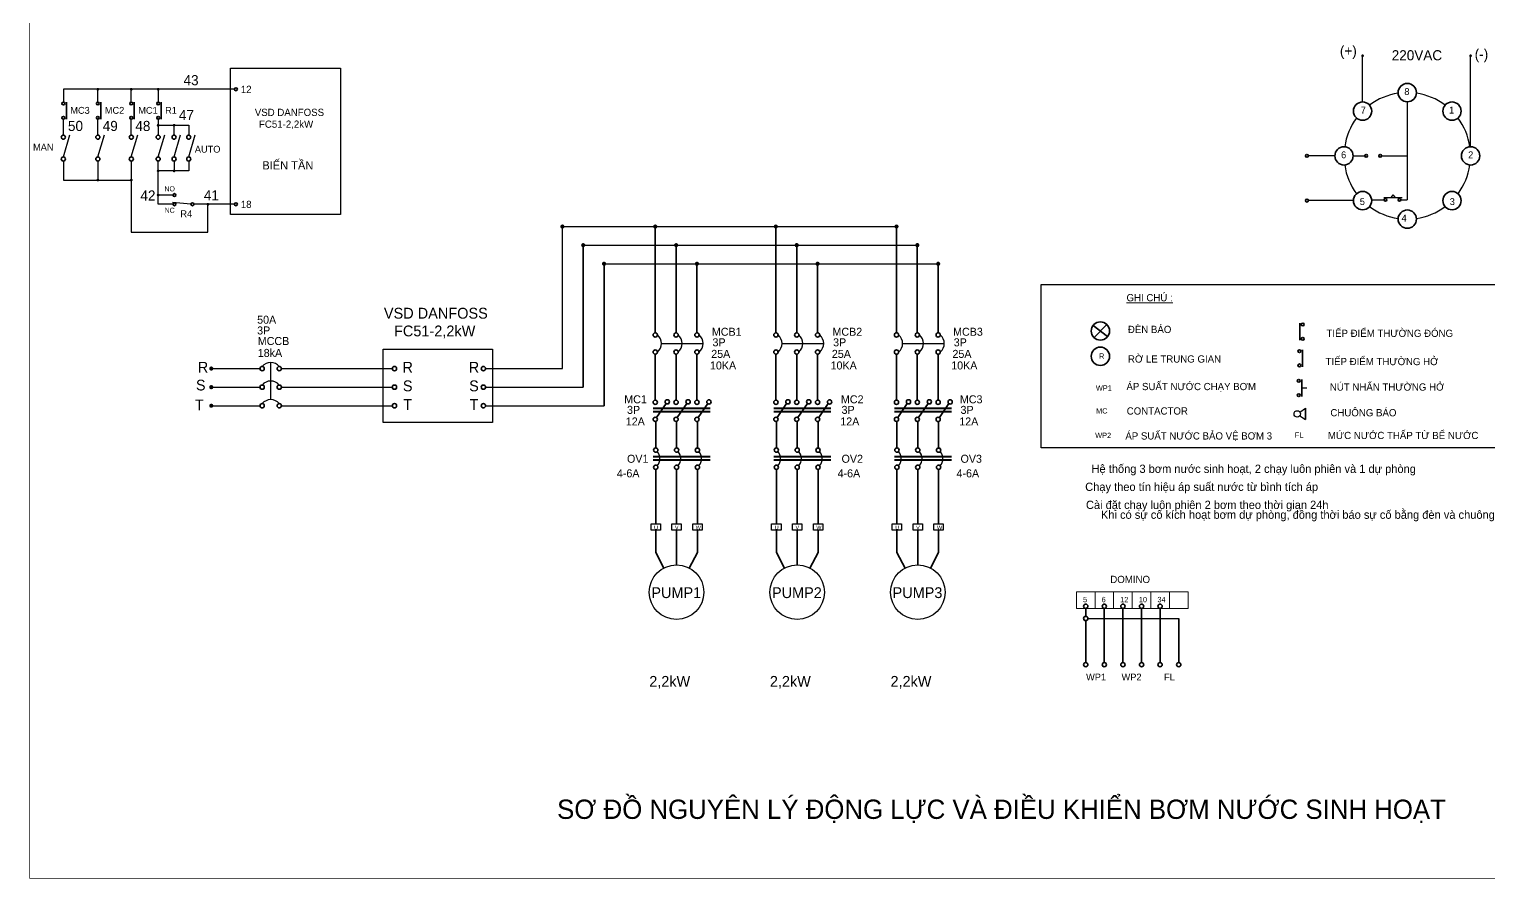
# Model space of a CAD drawing. Header units: millimetres. Extents: x 104 to 100526, y -9639 to 3779.
# Drawn here: x 2529 to 3059, y 1985 to 2293 of the extents above; entities that cross this region are included whole.
import ezdxf
from ezdxf.enums import TextEntityAlignment as Align

# ---------------------------------------------------------------- set-up
doc = ezdxf.new("R2010")
doc.units = ezdxf.units.MM
for name, color, linetype, lineweight in [('BUSBAR', 40, 'Continuous', 20), ('KHUNG TEN SD3 - Ariyana 2007$0$0-CON', 253, 'Continuous', 0), ('TEXT', 4, 'Continuous', 5)]:
    doc.layers.add(name, color=color, linetype=linetype, lineweight=lineweight)
doc.styles.add('KHUNGTEN', font='VAVON_4.TTF')
doc.styles.add('STYLE1', font='vn_vni.shx')

# ---------------------------------------------------------------- blocks, each defined once
blk = doc.blocks.new('KHUNG TEN SD3 - Ariyana 2007')
at = {"layer": 'KHUNG TEN SD3 - Ariyana 2007$0$0-CON', "const_width": 0.12}
blk.add_lwpolyline([(527162.72, 1774654.54), (527558.56, 1774654.54), (527558.56, 1774369.53), (527162.72, 1774369.53)], close=True, dxfattribs=at)

msp = doc.modelspace()

# ---------------------------------------------------------------- linework, layer by layer
for p, q in [((3012.83, 2266.85), (3012.83, 2283.61)), ((3052.02, 2250.61), (3052.02, 2283.61)), ((2575.83, 2271.46), (2541.42, 2271.46)), ((2541.42, 2271.46), (2541.42, 2266.81)), ((2553.95, 2266.81), (2553.95, 2271.46)), ((2566.07, 2266.81), (2566.07, 2271.46)), ((2603.53, 2271.46), (2575.83, 2271.46)), ((2575.83, 2271.46), (2575.83, 2266.81)), ((2541.42, 2254.84), (2541.42, 2260.59)), ((2553.95, 2254.84), (2553.95, 2260.59)), ((2566.07, 2254.84), (2566.07, 2260.59)), ((2575.83, 2260.59), (2575.83, 2254.84)), ((2575.83, 2258.38), (2586.92, 2258.38)), ((2581.6, 2254.84), (2581.6, 2258.38)), ((2586.92, 2258.38), (2586.92, 2254.84)), ((2541.42, 2246.93), (2543.8, 2254.89)), ((2553.95, 2246.93), (2556.32, 2254.89)), ((2566.07, 2246.93), (2568.45, 2254.89)), ((2575.83, 2246.93), (2578.21, 2254.89)), ((2581.6, 2246.93), (2583.97, 2254.89)), ((2586.92, 2246.93), (2589.3, 2254.89)), ((2541.42, 2245.43), (2541.42, 2238.53)), ((2553.95, 2245.43), (2553.95, 2238.53)), ((2566.07, 2245.43), (2566.07, 2219.56)), ((2586.92, 2241.85), (2575.83, 2241.85)), ((2581.6, 2245.43), (2581.6, 2241.85)), ((2586.92, 2245.43), (2586.92, 2241.85)), ((2541.42, 2238.53), (2566.07, 2238.53)), ((2581.23, 2233.08), (2575.83, 2233.08)), ((2593.89, 2219.56), (2593.89, 2229.74)), ((2566.07, 2219.56), (2593.89, 2219.56)), ((2722.12, 2221.65), (2844.1, 2221.65)), ((2729.68, 2214.9), (2851.66, 2214.9)), ((2737.24, 2208.15), (2859.22, 2208.15)), ((2758.43, 2179.22), (2773.55, 2179.22)), ((2802.2, 2179.22), (2817.32, 2179.22)), ((2845.96, 2179.22), (2861.08, 2179.22)), ((2616.68, 2158.86), (2616.68, 2172.37)), ((2595.1, 2170.13), (2612.79, 2170.13)), ((2620.56, 2170.13), (2660.81, 2170.13)), ((2595.1, 2163.38), (2612.79, 2163.38)), ((2620.56, 2163.38), (2660.81, 2163.38)), ((2990.76, 2163.08), (2992.56, 2163.08)), ((2990.76, 2163.08), (2992.56, 2163.08)), ((2595.1, 2156.63), (2612.79, 2156.63)), ((2620.56, 2156.63), (2660.81, 2156.63))]:
    msp.add_line(p, q)
at = {"color": 0, "lineweight": 35}
for p, q in [((2542.53, 2266.81), (2542.53, 2260.59)), ((2555.05, 2266.81), (2555.05, 2260.59)), ((2567.18, 2266.81), (2567.18, 2260.59)), ((2576.94, 2266.81), (2576.94, 2260.59)), ((2992.66, 2247.81), (2992.66, 2247.81)), ((3014.15, 2247.81), (3014.15, 2247.81)), ((2992.66, 2231.58), (2992.66, 2231.58)), ((3021.13, 2231.88), (3021.13, 2231.88)), ((2756.19, 2183.1), (2756.19, 2221.65)), ((2799.96, 2183.1), (2799.96, 2221.65)), ((2843.72, 2183.1), (2843.72, 2221.65)), ((2730.05, 2163.38), (2730.05, 2214.9)), ((2763.75, 2183.1), (2763.75, 2214.9)), ((2807.52, 2183.1), (2807.52, 2214.9)), ((2851.28, 2183.1), (2851.28, 2214.9)), ((2737.61, 2156.63), (2737.61, 2208.15)), ((2771.31, 2183.1), (2771.31, 2208.15)), ((2815.08, 2183.1), (2815.08, 2208.15)), ((2858.84, 2183.1), (2858.84, 2208.15)), ((2915.08, 2185.79), (2920.31, 2181.71)), ((2920, 2186.14), (2915.4, 2181.36)), ((2990.01, 2186.63), (2990.01, 2180.41)), ((2991.12, 2186.63), (2991.12, 2186.63)), ((2989.9, 2176.97), (2989.9, 2176.97)), ((2991.01, 2176.97), (2991.01, 2170.75)), ((2756.19, 2158.69), (2756.19, 2175.34)), ((2763.75, 2158.69), (2763.75, 2175.34)), ((2771.31, 2158.69), (2771.31, 2175.34)), ((2799.96, 2158.69), (2799.96, 2175.34)), ((2807.52, 2158.69), (2807.52, 2175.34)), ((2815.08, 2158.69), (2815.08, 2175.34)), ((2843.72, 2158.69), (2843.72, 2175.34)), ((2851.28, 2158.69), (2851.28, 2175.34)), ((2858.84, 2158.69), (2858.84, 2175.34)), ((2989.66, 2166.19), (2989.66, 2166.19)), ((2990.76, 2166.19), (2990.76, 2159.97)), ((2756.63, 2152.34), (2760.11, 2157.42)), ((2764.19, 2152.34), (2767.67, 2157.42)), ((2771.75, 2152.32), (2775.23, 2157.4)), ((2800.4, 2152.34), (2803.87, 2157.42)), ((2807.96, 2152.34), (2811.43, 2157.42)), ((2815.52, 2152.32), (2818.99, 2157.4)), ((2844.16, 2152.34), (2847.64, 2157.42)), ((2851.72, 2152.34), (2855.2, 2157.42)), ((2859.28, 2152.32), (2862.76, 2157.4)), ((2756.36, 2150.92), (2756.36, 2141.32)), ((2763.92, 2150.92), (2763.92, 2142.89)), ((2763.92, 2150.92), (2763.92, 2141.32)), ((2771.48, 2150.92), (2771.48, 2141.3)), ((2800.13, 2150.92), (2800.13, 2141.32)), ((2807.69, 2150.92), (2807.69, 2142.89)), ((2807.69, 2150.92), (2807.69, 2141.32)), ((2815.25, 2150.92), (2815.25, 2141.3)), ((2843.89, 2150.92), (2843.89, 2141.32)), ((2851.45, 2150.92), (2851.45, 2142.89)), ((2851.45, 2150.92), (2851.45, 2141.32)), ((2859.01, 2150.92), (2859.01, 2141.3)), ((2756.36, 2133.55), (2756.36, 2128.71)), ((2763.92, 2133.55), (2763.92, 2128.71)), ((2771.48, 2133.54), (2771.48, 2128.71)), ((2800.13, 2133.55), (2800.13, 2128.71)), ((2807.69, 2133.55), (2807.69, 2128.71)), ((2815.25, 2133.54), (2815.25, 2128.71)), ((2843.89, 2133.55), (2843.89, 2128.71)), ((2851.45, 2133.55), (2851.45, 2128.71)), ((2859.01, 2133.54), (2859.01, 2128.71)), ((2756.36, 2128.71), (2756.36, 2113.75)), ((2763.92, 2128.71), (2763.92, 2113.75)), ((2771.48, 2128.71), (2771.48, 2113.75)), ((2800.13, 2128.71), (2800.13, 2113.75)), ((2807.69, 2128.71), (2807.69, 2113.75)), ((2815.25, 2128.71), (2815.25, 2113.75)), ((2843.89, 2128.71), (2843.89, 2113.75)), ((2851.45, 2128.71), (2851.45, 2113.75)), ((2859.01, 2128.71), (2859.01, 2113.75)), ((2756.36, 2111.44), (2756.36, 2103.4)), ((2763.92, 2111.44), (2763.92, 2098.89)), ((2771.48, 2111.44), (2771.48, 2103.4)), ((2800.13, 2111.44), (2800.13, 2103.4)), ((2807.69, 2111.44), (2807.69, 2098.89)), ((2815.25, 2111.44), (2815.25, 2103.4)), ((2843.89, 2111.44), (2843.89, 2103.4)), ((2851.45, 2111.44), (2851.45, 2098.89)), ((2859.01, 2111.44), (2859.01, 2103.4)), ((2756.36, 2103.4), (2759.33, 2097.75)), ((2763.92, 2098.89), (2763.92, 2103.4)), ((2768.52, 2097.75), (2771.48, 2103.4)), ((2800.13, 2103.4), (2803.09, 2097.75)), ((2807.69, 2098.89), (2807.69, 2103.4)), ((2812.28, 2097.75), (2815.25, 2103.4)), ((2843.89, 2103.4), (2846.86, 2097.75)), ((2851.45, 2098.89), (2851.45, 2103.4)), ((2856.05, 2097.75), (2859.01, 2103.4)), ((2912.39, 2080.23), (2912.39, 2083.12)), ((2919.13, 2063.47), (2919.13, 2083.12)), ((2925.88, 2063.47), (2925.88, 2083.12)), ((2932.63, 2063.47), (2932.63, 2083.12)), ((2939.38, 2063.47), (2939.38, 2083.12)), ((2912.39, 2063.47), (2912.39, 2078.67)), ((2946.13, 2063.47), (2946.13, 2079.45))]:
    msp.add_line(p, q, dxfattribs=at)
at = {"lineweight": 40}
for p, q in [((2755.43, 2155.78), (2776.14, 2155.78)), ((2799.19, 2155.78), (2819.9, 2155.78)), ((2842.96, 2155.78), (2863.67, 2155.78)), ((2755.43, 2154.58), (2776.14, 2154.58)), ((2799.19, 2154.58), (2819.9, 2154.58)), ((2842.96, 2154.58), (2863.67, 2154.58)), ((2755.43, 2138.25), (2776.14, 2138.25)), ((2755.43, 2137.05), (2776.14, 2137.05)), ((2799.19, 2138.25), (2819.9, 2138.25)), ((2799.19, 2137.05), (2819.9, 2137.05)), ((2842.96, 2138.25), (2863.67, 2138.25)), ((2842.96, 2137.05), (2863.67, 2137.05))]:
    msp.add_line(p, q, dxfattribs=at)
at = {"color": 0, "lineweight": 35}
for points, const_width in [([(3012.58, 2283.61, 1), (3013.08, 2283.61, 1)], 0.5), ([(3012.7, 2283.48, 1), (3012.95, 2283.48, 1)], 0.252), ([(3012.89, 2283.48, -1), (3012.77, 2283.48, -1)], 0.126), ([(3051.77, 2283.61, 1), (3052.27, 2283.61, 1)], 0.5), ([(3051.89, 2283.48, 1), (3052.14, 2283.48, 1)], 0.252), ([(3052.08, 2283.48, -1), (3051.95, 2283.48, -1)], 0.126), ([(2553.7, 2271.46, 1), (2554.2, 2271.46, 1)], 0.5), ([(2553.82, 2271.33, 1), (2554.07, 2271.33, 1)], 0.252), ([(2554.01, 2271.33, -1), (2553.89, 2271.33, -1)], 0.126), ([(2565.82, 2271.46, 1), (2566.32, 2271.46, 1)], 0.5), ([(2565.95, 2271.33, 1), (2566.2, 2271.33, 1)], 0.252), ([(2566.14, 2271.33, -1), (2566.01, 2271.33, -1)], 0.126), ([(2575.58, 2271.46, 1), (2576.08, 2271.46, 1)], 0.5), ([(2575.71, 2271.33, 1), (2575.96, 2271.33, 1)], 0.252), ([(2575.9, 2271.33, -1), (2575.77, 2271.33, -1)], 0.126), ([(2575.58, 2258.38, 1), (2576.08, 2258.38, 1)], 0.5), ([(2575.71, 2258.26, 1), (2575.96, 2258.26, 1)], 0.252), ([(2575.9, 2258.26, -1), (2575.77, 2258.26, -1)], 0.126), ([(2581.35, 2258.38, 1), (2581.85, 2258.38, 1)], 0.5), ([(2581.47, 2258.26, 1), (2581.73, 2258.26, 1)], 0.252), ([(2581.66, 2258.26, -1), (2581.54, 2258.26, -1)], 0.126), ([(2575.58, 2241.85, 1), (2576.08, 2241.85, 1)], 0.5), ([(2575.71, 2241.73, 1), (2575.96, 2241.73, 1)], 0.252), ([(2575.9, 2241.73, -1), (2575.77, 2241.73, -1)], 0.126), ([(2581.35, 2241.85, 1), (2581.85, 2241.85, 1)], 0.5), ([(2581.47, 2241.73, 1), (2581.73, 2241.73, 1)], 0.252), ([(2581.66, 2241.73, -1), (2581.54, 2241.73, -1)], 0.126), ([(2553.7, 2238.53, 1), (2554.2, 2238.53, 1)], 0.5), ([(2553.82, 2238.41, 1), (2554.07, 2238.41, 1)], 0.252), ([(2554.01, 2238.41, -1), (2553.89, 2238.41, -1)], 0.126), ([(2565.82, 2238.53, 1), (2566.32, 2238.53, 1)], 0.5), ([(2565.95, 2238.41, 1), (2566.2, 2238.41, 1)], 0.252), ([(2566.14, 2238.41, -1), (2566.01, 2238.41, -1)], 0.126), ([(2575.58, 2233.08, 1), (2576.08, 2233.08, 1)], 0.5), ([(2575.71, 2232.95, 1), (2575.96, 2232.95, 1)], 0.252), ([(2575.9, 2232.95, -1), (2575.77, 2232.95, -1)], 0.126), ([(2593.64, 2229.74, 1), (2594.14, 2229.74, 1)], 0.5), ([(2593.77, 2229.62, 1), (2594.02, 2229.62, 1)], 0.252), ([(2593.96, 2229.62, -1), (2593.83, 2229.62, -1)], 0.126), ([(2722.12, 2221.65, 1), (2722.87, 2221.65, 1)], 0.75), ([(2722.31, 2221.46, 1), (2722.68, 2221.46, 1)], 0.378), ([(2722.59, 2221.46, -1), (2722.4, 2221.46, -1)], 0.189), ([(2755.82, 2221.65, 1), (2756.57, 2221.65, 1)], 0.75), ([(2756.01, 2221.46, 1), (2756.38, 2221.46, 1)], 0.378), ([(2756.29, 2221.46, -1), (2756.1, 2221.46, -1)], 0.189), ([(2799.58, 2221.65, 1), (2800.33, 2221.65, 1)], 0.75), ([(2799.77, 2221.46, 1), (2800.15, 2221.46, 1)], 0.378), ([(2800.05, 2221.46, -1), (2799.86, 2221.46, -1)], 0.189), ([(2843.35, 2221.65, 1), (2844.1, 2221.65, 1)], 0.75), ([(2843.54, 2221.46, 1), (2843.91, 2221.46, 1)], 0.378), ([(2843.82, 2221.46, -1), (2843.63, 2221.46, -1)], 0.189), ([(2729.68, 2214.9, 1), (2730.43, 2214.9, 1)], 0.75), ([(2729.87, 2214.71, 1), (2730.24, 2214.71, 1)], 0.378), ([(2730.15, 2214.71, -1), (2729.96, 2214.71, -1)], 0.189), ([(2763.38, 2214.9, 1), (2764.13, 2214.9, 1)], 0.75), ([(2763.57, 2214.71, 1), (2763.94, 2214.71, 1)], 0.378), ([(2763.85, 2214.71, -1), (2763.66, 2214.71, -1)], 0.189), ([(2807.14, 2214.9, 1), (2807.89, 2214.9, 1)], 0.75), ([(2807.33, 2214.71, 1), (2807.71, 2214.71, 1)], 0.378), ([(2807.61, 2214.71, -1), (2807.42, 2214.71, -1)], 0.189), ([(2850.91, 2214.9, 1), (2851.66, 2214.9, 1)], 0.75), ([(2851.1, 2214.71, 1), (2851.47, 2214.71, 1)], 0.378), ([(2851.38, 2214.71, -1), (2851.19, 2214.71, -1)], 0.189), ([(2737.24, 2208.15, 1), (2737.99, 2208.15, 1)], 0.75), ([(2770.94, 2208.15, 1), (2771.69, 2208.15, 1)], 0.75), ([(2814.7, 2208.15, 1), (2815.45, 2208.15, 1)], 0.75), ([(2858.47, 2208.15, 1), (2859.22, 2208.15, 1)], 0.75), ([(2737.43, 2207.96, 1), (2737.8, 2207.96, 1)], 0.378), ([(2737.71, 2207.96, -1), (2737.52, 2207.96, -1)], 0.189), ([(2771.13, 2207.96, 1), (2771.5, 2207.96, 1)], 0.378), ([(2771.41, 2207.96, -1), (2771.22, 2207.96, -1)], 0.189), ([(2814.89, 2207.96, 1), (2815.27, 2207.96, 1)], 0.378), ([(2815.17, 2207.96, -1), (2814.98, 2207.96, -1)], 0.189), ([(2858.66, 2207.96, 1), (2859.03, 2207.96, 1)], 0.378), ([(2858.94, 2207.96, -1), (2858.75, 2207.96, -1)], 0.189), ([(2594.73, 2170.13, 1), (2595.48, 2170.13, 1)], 0.75), ([(2594.91, 2169.94, 1), (2595.29, 2169.94, 1)], 0.378), ([(2595.19, 2169.94, -1), (2595.01, 2169.94, -1)], 0.189), ([(2594.73, 2163.38, 1), (2595.48, 2163.38, 1)], 0.75), ([(2594.91, 2163.19, 1), (2595.29, 2163.19, 1)], 0.378), ([(2595.19, 2163.19, -1), (2595.01, 2163.19, -1)], 0.189), ([(2594.73, 2156.63, 1), (2595.48, 2156.63, 1)], 0.75), ([(2594.91, 2156.44, 1), (2595.29, 2156.44, 1)], 0.378), ([(2595.19, 2156.44, -1), (2595.01, 2156.44, -1)], 0.189)]:
    msp.add_lwpolyline(points, format="xyb", close=True, dxfattribs=dict(at, const_width=const_width))
for points in [[(2602.06, 2279.14), (2642.03, 2279.14), (2642.03, 2226.08), (2602.06, 2226.08)], [(2896.27, 2200.61), (3175.33, 2200.61), (3175.33, 2141.36), (2896.27, 2141.36)], [(2657.41, 2177.15), (2697.15, 2177.15), (2697.15, 2150.5), (2657.41, 2150.5)], [(2754.66, 2113.75), (2758.06, 2113.75), (2758.06, 2111.44), (2754.66, 2111.44)], [(2762.22, 2113.75), (2765.62, 2113.75), (2765.62, 2111.44), (2762.22, 2111.44)], [(2769.78, 2113.75), (2773.18, 2113.75), (2773.18, 2111.44), (2769.78, 2111.44)], [(2798.43, 2113.75), (2801.83, 2113.75), (2801.83, 2111.44), (2798.43, 2111.44)], [(2805.99, 2113.75), (2809.39, 2113.75), (2809.39, 2111.44), (2805.99, 2111.44)], [(2813.55, 2113.75), (2816.95, 2113.75), (2816.95, 2111.44), (2813.55, 2111.44)], [(2842.19, 2113.75), (2845.59, 2113.75), (2845.59, 2111.44), (2842.19, 2111.44)], [(2849.75, 2113.75), (2853.15, 2113.75), (2853.15, 2111.44), (2849.75, 2111.44)], [(2857.31, 2113.75), (2860.71, 2113.75), (2860.71, 2111.44), (2857.31, 2111.44)]]:
    msp.add_lwpolyline(points, close=True)
for points in [[(3029.06, 2266.93), (3029.06, 2231.36)], [(3002.79, 2247.3), (2993.18, 2247.3)], [(3009.42, 2247.3), (3013.63, 2247.3)], [(3019.76, 2247.3), (3029.06, 2247.3)], [(2581.23, 2229.74), (2575.83, 2229.74), (2575.83, 2245.43)], [(2587.72, 2229.74), (2581.06, 2230.34)], [(2603.53, 2229.74), (2588.76, 2229.74)], [(3009.51, 2231.06), (2993.18, 2231.06)], [(3016.13, 2231.36), (3020.61, 2231.36)], [(3020.49, 2232.18), (3027.17, 2232.18)], [(3023.83, 2233.14), (3023.06, 2232.18)], [(3023.83, 2233.14), (3024.61, 2232.18)], [(3026.74, 2231.36), (3029.06, 2231.36)], [(2694.61, 2170.13), (2722.49, 2170.13), (2722.49, 2221.65)], [(2694.61, 2163.38), (2730.05, 2163.38)], [(2694.61, 2156.63), (2737.61, 2156.63)], [(2990.12, 2154.35), (2992.07, 2155.74), (2992.07, 2151.59)], [(2990.12, 2152.97), (2992.07, 2151.59), (2992.07, 2155.74)], [(2913.16, 2079.45), (2946.13, 2079.45)]]:
    msp.add_lwpolyline(points)
for centre, radius in [((3029.06, 2270.25), 3.32), ((2541.42, 2266.29), 0.518), ((2553.95, 2266.29), 0.518), ((2566.07, 2266.29), 0.518), ((2575.83, 2266.29), 0.518), ((2604.05, 2271.46), 0.518), ((3012.83, 2263.53), 3.32), ((3045.29, 2263.53), 3.32), ((2541.42, 2261.11), 0.518), ((2553.95, 2261.11), 0.518), ((2566.07, 2261.11), 0.518), ((2575.83, 2261.11), 0.518), ((2541.42, 2254.09), 0.75), ((2553.95, 2254.09), 0.75), ((2566.07, 2254.09), 0.75), ((2575.83, 2254.09), 0.75), ((2581.6, 2254.09), 0.75), ((2586.92, 2254.09), 0.75), ((2541.42, 2246.18), 0.75), ((2553.95, 2246.18), 0.75), ((2566.07, 2246.18), 0.75), ((2575.83, 2246.18), 0.75), ((2581.6, 2246.18), 0.75), ((2586.92, 2246.18), 0.75), ((2992.66, 2247.3), 0.518), ((3006.1, 2247.3), 3.32), ((3014.15, 2247.3), 0.518), ((3019.24, 2247.3), 0.518), ((3052.02, 2247.3), 3.32), ((2581.75, 2233.08), 0.518), ((2581.75, 2229.74), 0.518), ((2588.24, 2229.74), 0.518), ((2604.05, 2229.74), 0.518), ((2992.66, 2231.06), 0.518), ((3012.83, 2231.06), 3.32), ((3021.13, 2231.36), 0.518), ((3026.22, 2231.36), 0.518), ((3045.29, 2231.06), 3.32), ((3029.06, 2224.34), 3.32), ((2756.19, 2182.33), 0.778), ((2763.75, 2182.33), 0.778), ((2771.31, 2182.33), 0.778), ((2799.96, 2182.33), 0.778), ((2807.52, 2182.33), 0.778), ((2815.08, 2182.33), 0.778), ((2843.72, 2182.33), 0.778), ((2851.28, 2182.33), 0.778), ((2858.84, 2182.33), 0.778), ((2917.7, 2183.75), 3.32), ((2991.12, 2186.11), 0.518), ((2756.19, 2176.11), 0.778), ((2763.75, 2176.11), 0.778), ((2771.31, 2176.11), 0.778), ((2799.96, 2176.11), 0.778), ((2807.52, 2176.11), 0.778), ((2815.08, 2176.11), 0.778), ((2843.72, 2176.11), 0.778), ((2851.28, 2176.11), 0.778), ((2858.84, 2176.11), 0.778), ((2917.7, 2174.59), 3.32), ((2989.9, 2176.45), 0.518), ((2991.12, 2180.93), 0.518), ((2989.9, 2171.27), 0.518), ((2613.57, 2170.13), 0.778), ((2619.78, 2170.13), 0.778), ((2661.58, 2170.13), 0.778), ((2693.83, 2170.13), 0.778), ((2989.66, 2165.67), 0.518), ((2613.57, 2163.38), 0.778), ((2619.78, 2163.38), 0.778), ((2661.58, 2163.38), 0.778), ((2693.83, 2163.38), 0.778), ((2989.66, 2160.49), 0.518), ((2613.57, 2156.63), 0.778), ((2619.78, 2156.63), 0.778), ((2661.58, 2156.63), 0.778), ((2693.83, 2156.63), 0.778), ((2756.19, 2157.91), 0.778), ((2760.55, 2158.06), 0.778), ((2763.75, 2157.91), 0.778), ((2768.11, 2158.06), 0.778), ((2771.31, 2157.89), 0.778), ((2775.67, 2158.04), 0.778), ((2799.96, 2157.91), 0.778), ((2804.31, 2158.06), 0.778), ((2807.52, 2157.91), 0.778), ((2811.87, 2158.06), 0.778), ((2815.08, 2157.89), 0.778), ((2819.43, 2158.04), 0.778), ((2843.72, 2157.91), 0.778), ((2848.08, 2158.06), 0.778), ((2851.28, 2157.91), 0.778), ((2855.64, 2158.06), 0.778), ((2858.84, 2157.89), 0.778), ((2863.2, 2158.04), 0.778), ((2756.19, 2151.7), 0.778), ((2763.75, 2151.7), 0.778), ((2771.31, 2151.68), 0.778), ((2799.96, 2151.7), 0.778), ((2807.52, 2151.7), 0.778), ((2815.08, 2151.68), 0.778), ((2843.72, 2151.7), 0.778), ((2851.28, 2151.7), 0.778), ((2858.84, 2151.68), 0.778), ((2756.36, 2140.54), 0.778), ((2763.92, 2140.54), 0.778), ((2771.48, 2140.52), 0.778), ((2800.13, 2140.54), 0.778), ((2807.69, 2140.54), 0.778), ((2815.25, 2140.52), 0.778), ((2843.89, 2140.54), 0.778), ((2851.45, 2140.54), 0.778), ((2859.01, 2140.52), 0.778), ((2756.36, 2134.33), 0.778), ((2763.92, 2134.33), 0.778), ((2771.48, 2134.31), 0.778), ((2800.13, 2134.33), 0.778), ((2807.69, 2134.33), 0.778), ((2815.25, 2134.31), 0.778), ((2843.89, 2134.33), 0.778), ((2851.45, 2134.33), 0.778), ((2859.01, 2134.31), 0.778), ((2912.39, 2083.9), 0.778), ((2919.13, 2083.9), 0.778), ((2925.88, 2083.9), 0.778), ((2932.63, 2083.9), 0.778), ((2939.38, 2083.9), 0.778), ((2912.39, 2079.45), 0.778), ((2912.39, 2062.7), 0.778), ((2919.13, 2062.7), 0.778), ((2925.88, 2062.7), 0.778), ((2932.63, 2062.7), 0.778), ((2939.38, 2062.7), 0.778), ((2946.13, 2062.7), 0.778)]:
    msp.add_circle(centre, radius, dxfattribs=at)
for centre, radius in [((2989.15, 2153.66), 1.19), ((2763.92, 2088.99), 9.89), ((2807.69, 2088.99), 9.89), ((2851.45, 2088.99), 9.89)]:
    msp.add_circle(centre, radius)
for centre, radius, start, end in [((3029.06, 2247.3), 22.96, 98.2878, 126.7122), ((3029.06, 2247.3), 22.96, 53.2878, 81.7122), ((3029.06, 2247.3), 22.96, 143.2878, 171.7122), ((3029.06, 2247.3), 22.96, 8.2878, 36.7122), ((3029.06, 2247.3), 22.96, 188.2878, 216.7122), ((3029.06, 2247.3), 22.96, 323.2878, 351.7122), ((3029.06, 2247.3), 22.96, 233.2878, 261.7122), ((3029.06, 2247.3), 22.96, 278.2878, 306.7122), ((2754.4, 2179.22), 4.03, 309.6621, 50.3379), ((2761.96, 2179.22), 4.03, 309.6621, 50.3379), ((2769.52, 2179.22), 4.03, 309.6621, 50.3379), ((2798.16, 2179.22), 4.03, 309.6621, 50.3379), ((2805.72, 2179.22), 4.03, 309.6621, 50.3379), ((2813.28, 2179.22), 4.03, 309.6621, 50.3379), ((2841.93, 2179.22), 4.03, 309.6621, 50.3379), ((2849.49, 2179.22), 4.03, 309.6621, 50.3379), ((2857.05, 2179.22), 4.03, 309.6621, 50.3379), ((2616.68, 2168.33), 4.03, 39.6621, 140.3379), ((2616.68, 2161.58), 4.03, 39.6621, 140.3379), ((2616.68, 2154.83), 4.03, 39.6621, 140.3379), ((2754.03, 2137.44), 3.88, 318.4159, 41.5841), ((2761.59, 2137.44), 3.88, 318.4159, 41.5841), ((2769.15, 2137.42), 3.88, 318.4159, 41.5841), ((2797.79, 2137.44), 3.88, 318.4159, 41.5841), ((2805.35, 2137.44), 3.88, 318.4159, 41.5841), ((2812.91, 2137.42), 3.88, 318.4159, 41.5841), ((2841.56, 2137.44), 3.88, 318.4159, 41.5841), ((2849.12, 2137.44), 3.88, 318.4159, 41.5841), ((2856.68, 2137.42), 3.88, 318.4159, 41.5841)]:
    msp.add_arc(centre, radius, start, end)
at = {"layer": 'BUSBAR'}
for points in [[(2909.01, 2089.12), (2915.76, 2089.12), (2915.76, 2083.12), (2909.01, 2083.12)], [(2915.76, 2089.12), (2922.51, 2089.12), (2922.51, 2083.12), (2915.76, 2083.12)], [(2922.51, 2089.12), (2929.26, 2089.12), (2929.26, 2083.12), (2922.51, 2083.12)], [(2929.26, 2089.12), (2936.01, 2089.12), (2936.01, 2083.12), (2929.26, 2083.12)], [(2936.01, 2089.12), (2942.76, 2089.12), (2942.76, 2083.12), (2936.01, 2083.12)], [(2942.76, 2089.12), (2949.51, 2089.12), (2949.51, 2083.12), (2942.76, 2083.12)]]:
    msp.add_lwpolyline(points, close=True, dxfattribs=at)

# ---------------------------------------------------------------- block references
at = {"xscale": 2.041427589861769, "yscale": 2.041427589861996, "zscale": 2.041427589861978}
msp.add_blockref('KHUNG TEN SD3 - Ariyana 2007', (-1073635.36, -3620261.78), dxfattribs=at)

# ---------------------------------------------------------------- texts
at = {"color": 0, "lineweight": 35, "style": 'STYLE1'}
for s, height, p in [('8', 2.5, (3027.99, 2269.37)), ('MC3', 2.5, (2543.95, 2262.56)), ('MC2', 2.5, (2556.48, 2262.56)), ('MC1', 2.5, (2568.61, 2262.56)), ('R1', 2.5, (2578.36, 2262.56)), ('7', 2.5, (3012.16, 2262.65)), ('1', 2.5, (3044.23, 2262.65)), ('MAN', 2.5, (2530.43, 2249.19)), ('AUTO', 2.5, (2589.13, 2248.46)), ('6', 2.5, (3005.04, 2246.42)), ('2', 2.5, (3051.14, 2246.42)), ('5', 2.5, (3011.82, 2229.44)), ('3', 2.5, (3044.45, 2229.44)), ('R4', 2.5, (2583.9, 2225.03)), ('4', 2.5, (3026.98, 2223.46)), ('50A', 2.903, (2611.74, 2186.4)), ('3P', 2.903, (2611.74, 2182.5)), ('MCB1', 2.903, (2776.73, 2182.03)), ('MCB2', 2.903, (2820.49, 2182.03)), ('MCB3', 2.903, (2864.26, 2182.03)), ('18kA', 2.903, (2611.97, 2174.35)), ('MCCB', 2.903, (2611.97, 2178.67)), ('25A', 2.903, (2776.5, 2174)), ('3P', 2.903, (2776.96, 2178.2)), ('25A', 2.903, (2820.27, 2174)), ('3P', 2.903, (2820.72, 2178.2)), ('25A', 2.903, (2864.03, 2174)), ('3P', 2.903, (2864.49, 2178.2)), ('R', 3.89, (2590.24, 2168.67)), ('10KA', 2.903, (2776.05, 2169.8)), ('10KA', 2.903, (2819.81, 2169.8)), ('10KA', 2.903, (2863.58, 2169.8)), ('R', 1.94, (2917.21, 2173.69)), ('S', 3.89, (2589.55, 2162.19)), ('WP1', 1.935, (2916.06, 2162.09)), ('T', 3.89, (2589.14, 2155.01)), ('MC1', 2.903, (2744.95, 2157.52)), ('3P', 2.903, (2745.95, 2153.69)), ('MC2', 2.903, (2823.56, 2157.52)), ('3P', 2.903, (2823.79, 2153.69)), ('MC3', 2.903, (2866.73, 2157.52)), ('3P', 2.903, (2866.96, 2153.69)), ('MC', 1.935, (2916.14, 2153.81)), ('12A', 2.903, (2745.5, 2149.48)), ('12A', 2.903, (2823.33, 2149.48)), ('12A', 2.903, (2866.5, 2149.48)), ('WP2', 1.935, (2915.82, 2144.91)), ('FL', 1.935, (2988.25, 2145.08)), ('OV1', 2.903, (2745.95, 2135.95)), ('OV2', 2.903, (2823.79, 2135.95)), ('OV3', 2.903, (2866.96, 2135.95)), ('4-6A', 2.903, (2742.27, 2130.66)), ('4-6A', 2.903, (2822.35, 2130.66)), ('4-6A', 2.903, (2865.5, 2130.66)), ('U', 1.45, (2755.75, 2111.73)), ('V', 1.45, (2763.31, 2111.73)), ('W', 1.45, (2770.87, 2111.73)), ('U', 1.45, (2799.51, 2111.73)), ('V', 1.45, (2807.07, 2111.73)), ('W', 1.45, (2814.63, 2111.73)), ('U', 1.45, (2843.28, 2111.73)), ('V', 1.45, (2850.84, 2111.73)), ('W', 1.45, (2858.4, 2111.73)), ('PUMP1', 3.919, (2754.79, 2086.86)), ('PUMP2', 3.919, (2798.56, 2086.86)), ('PUMP3', 3.919, (2842.32, 2086.86)), ('5', 1.94, (2911.4, 2085.35)), ('6', 1.94, (2918.15, 2085.35)), ('12', 1.935, (2924.9, 2085.35)), ('10', 1.935, (2931.65, 2085.35)), ('34', 1.935, (2938.4, 2085.35)), ('2,2kW', 3.919, (2754.02, 2054.68)), ('2,2kW', 3.919, (2797.78, 2054.68)), ('2,2kW', 3.919, (2841.55, 2054.68)), ('WP1', 2.5, (2912.52, 2056.96)), ('WP2', 2.5, (2925.39, 2056.96)), ('FL', 2.5, (2940.81, 2056.96))]:
    msp.add_text(s, height=height, dxfattribs=at).set_placement(p)
at = {"layer": 'TEXT', "ltscale": 10, "style": 'KHUNGTEN'}
for s, height, p in [('(+)', 3.671, (3007.67, 2283.57)), ('220VAC', 3.671, (3032.55, 2281.96)), ('(-)', 3.671, (3055.97, 2282.37)), ('43', 3.671, (2587.77, 2272.92)), ('12', 2.622, (2607.77, 2270.1)), ('47', 3.671, (2586.07, 2260.25)), ('VSD DANFOSS', 2.6221, (2623.46, 2261.77)), ('50', 3.671, (2545.83, 2256.31)), ('49', 3.671, (2558.44, 2256.31)), ('48', 3.671, (2570.28, 2256.31)), ('FC51-2,2kW', 2.622, (2622.25, 2257.49)), ('NO', 1.835, (2580, 2234.43)), ('42', 3.671, (2572.11, 2231.07)), ('41', 3.671, (2595.12, 2231.13)), ('18', 2.622, (2607.77, 2228.38)), ('NC', 1.835, (2580, 2226.66)), ('%%UGHI CHUÙ :', 2.6221, (2935.56, 2194.54)), ('VSD DANFOSS', 3.9332, (2676.58, 2188.24)), ('FC51-2,2kW', 3.933, (2676.16, 2181.81)), ('ÑEØN BAÙO', 2.622, (2935.56, 2183.03)), ('TIEÁP ÑIEÅM THÖÔØNG ÑOÙNG', 2.6221, (3022.7, 2181.61)), ('R', 3.93, (2666.37, 2168.63)), ('R', 3.93, (2690.41, 2168.63)), ('RÔØ LE TRUNG GIAN', 2.6221, (2944.6, 2172.29)), ('TIEÁP ÑIEÅM THÖÔØNG HÔÛ', 2.6221, (3019.86, 2171.36)), ('S', 3.93, (2666.37, 2161.88)), ('S', 3.93, (2690.41, 2161.88)), ('AÙP SUAÁT NÖÔÙC CHAÏY BÔM', 2.6221, (2950.66, 2162.3)), ('NUÙT NHAÁN THÖÔØNG HÔÛ', 2.6221, (3021.73, 2162.12)), ('T', 3.93, (2666.37, 2155.13)), ('T', 3.93, (2690.41, 2155.13)), ('CONTACTOR', 2.622, (2938.36, 2153.43)), ('CHUOÂNG BAÙO', 2.6221, (3013.14, 2152.8)), ('AÙP SUAÁT NÖÔÙC BAÛO VEÄ BÔM 3', 2.6221, (2953.38, 2144.38)), ('MÖÙC NÖÔÙC THAÁP TÖØ BEÅ NÖÔÙC ', 2.6221, (3028.03, 2144.55)), ('Heä thoáng 3 bôm nöôùc sinh hoaït, 2 chaïy luoân phieân vaø 1 döï phoøng ', 3, (2973.89, 2132.27)), ('Chaïy theo tín hieäu aùp suaát nöôùc töø bình tích aùp', 3, (2954.44, 2125.73)), ('Caøi ñaët chaïy luoân phieân 2 bôm theo thôøi gian 24h', 3, (2956.48, 2119.19)), ('Khi coù söï coá kích hoaït bôm döï phoøng, ñoàng thôøi baùo söï coá baèng ñeøn vaø chuoâng', 3, (2989.37, 2115.62)), ('SÔ ÑOÀ NGUYEÂN LYÙ ÑOÄNG LÖÏC VAØ ÑIEÀU KHIEÅN BÔM NÖÔÙC SINH HOAÏT ', 7, (2883.12, 2006.74))]:
    msp.add_text(s, height=height, dxfattribs=at).set_placement(p, align=Align.CENTER)
for s, height, p in [('BIEÁN TAÀN', 3, (2613.63, 2242.35)), ('DOMINO', 2.622, (2921.3, 2092.32))]:
    msp.add_text(s, height=height, dxfattribs=at).set_placement(p)

doc.saveas('drawing.dxf')
